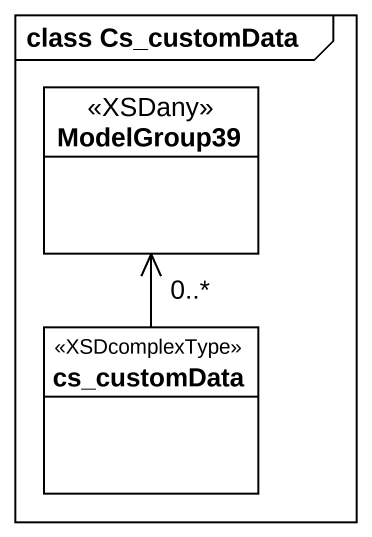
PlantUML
@startuml
mainframe class Cs_customData
hide circle
hide empty members
class ModelGroup39 <<XSDany>>
class cs_customData <<XSDcomplexType>>
cs_customData -up-> "0..*" ModelGroup39
@enduml
